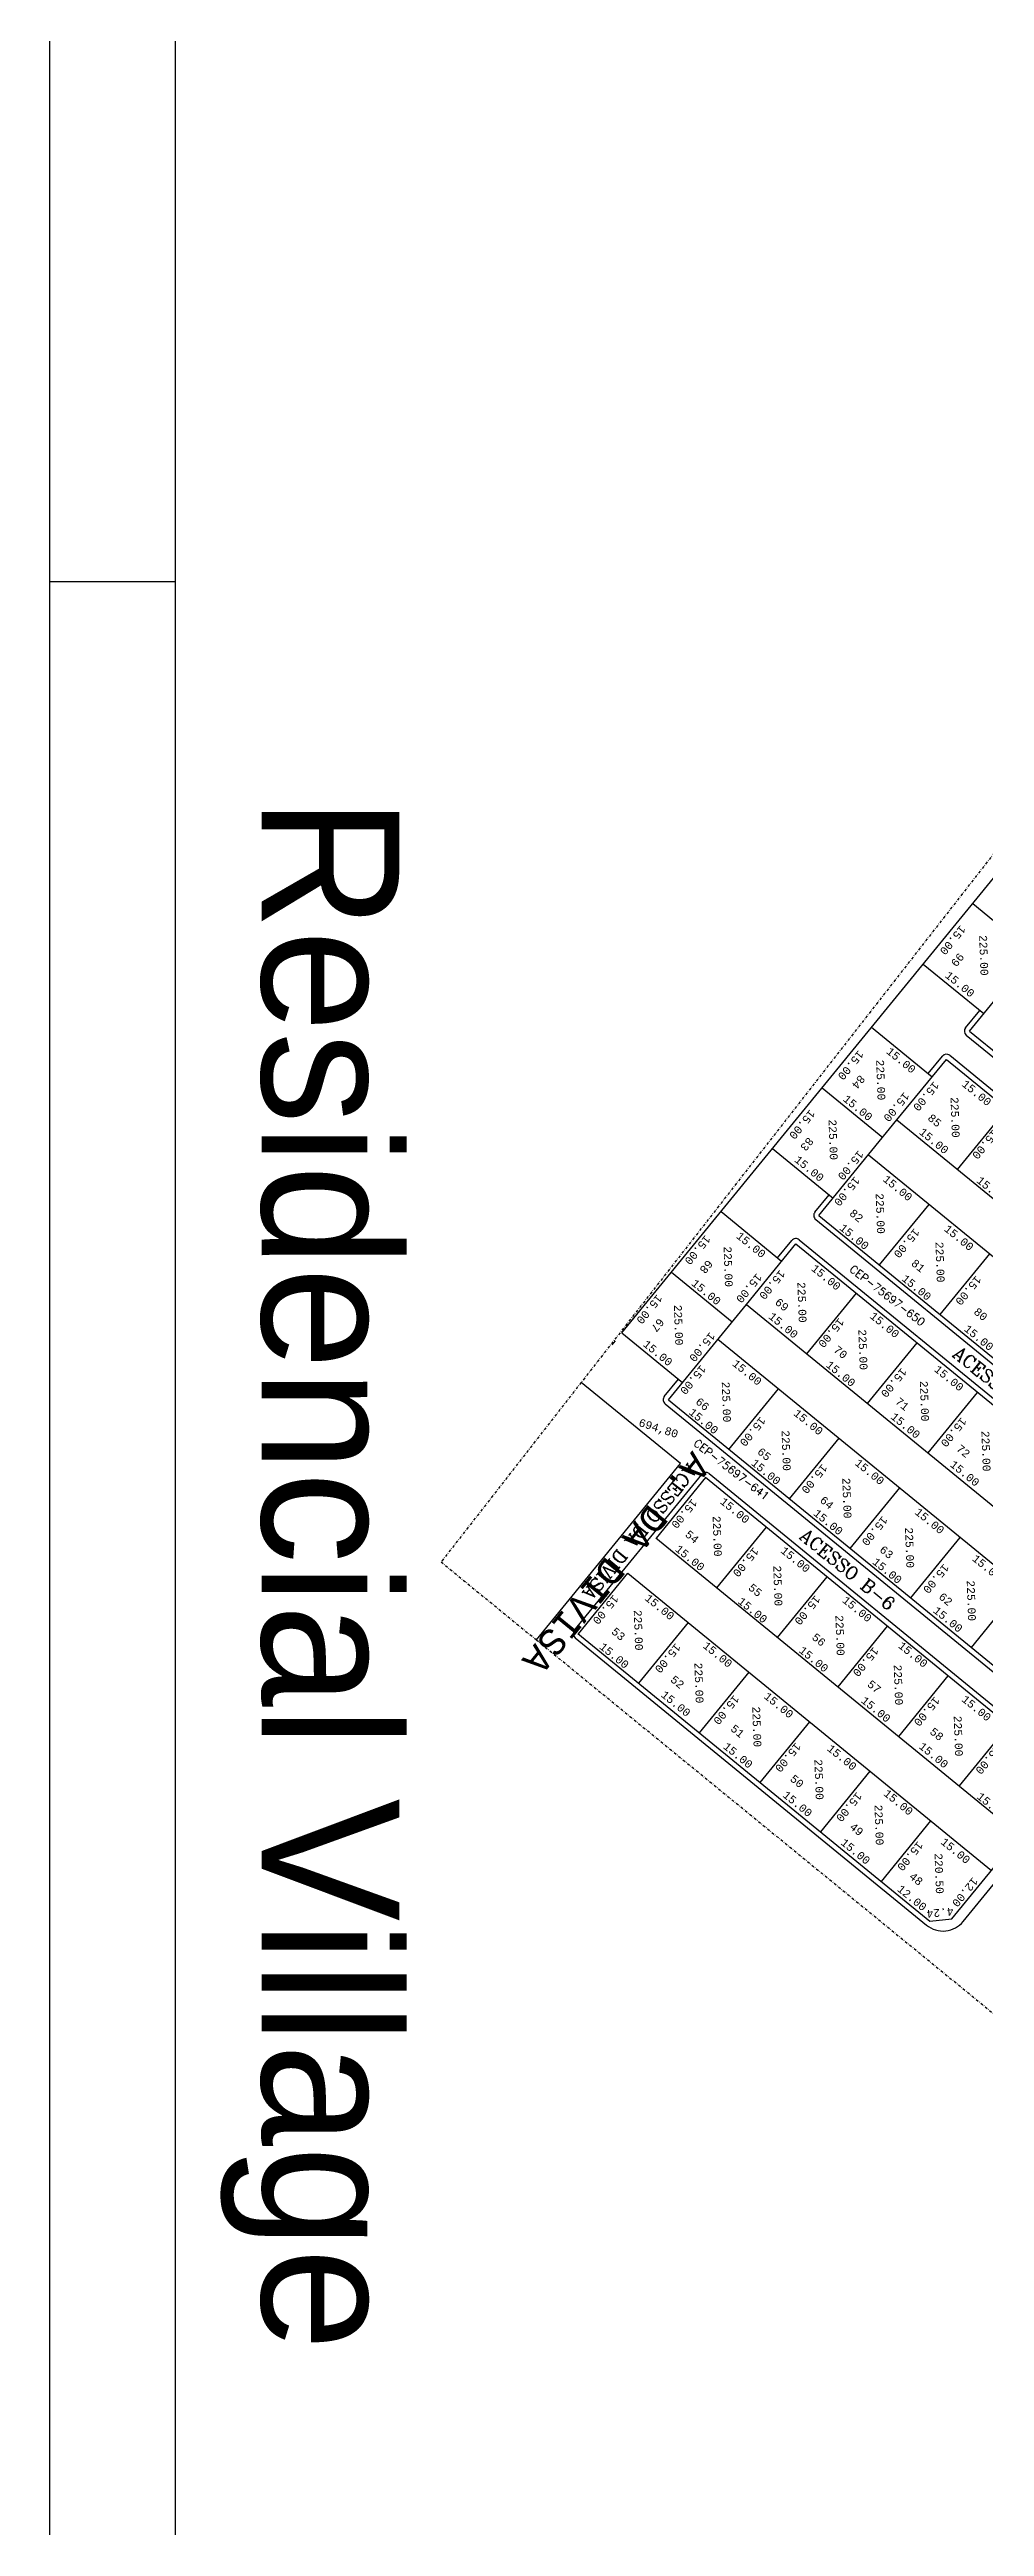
# Model space of a CAD drawing. Extents: x 8330 to 9134, y -11383 to -10245.
# Drawn here: x 8329.8 to 8509, y -10999.2 to -10524.6 of the extents above; entities that cross this region are included whole.
import ezdxf
from ezdxf.enums import TextEntityAlignment as Align

# ---------------------------------------------------------------- set-up
doc = ezdxf.new("R2010")
doc.units = 0
doc.header["$MEASUREMENT"] = 0
doc.linetypes.add('DASHDOT', pattern=[1, 0.5, -0.25, 0, -0.25])
doc.layers.get('0').update_dxf_attribs({"linetype": 'CONTINUOUS'})
for name, color, linetype in [('AREAS', 1, 'CONTINUOUS'), ('CEP', 6, 'CONTINUOUS'), ('LIMITES', 52, 'CONTINUOUS'), ('LOTES', 132, 'CONTINUOUS'), ('METRAGENS', 40, 'CONTINUOUS'), ('MOVEIS', 10, 'CONTINUOUS'), ('N_LOTE', 160, 'CONTINUOUS'), ('QUADRAS', 1, 'CONTINUOUS'), ('RUA', 160, 'CONTINUOUS'), ('SELO', 171, 'CONTINUOUS')]:
    doc.layers.add(name, color=color, linetype=linetype)
doc.styles.add('MONOTXT', font='MONOTXT', dxfattribs={"height": 0.2})
doc.styles.add('ROMANC', font='ROMANC', dxfattribs={"height": 0.2})
doc.styles.add('STYLE1', font='', dxfattribs={"height": 90})
doc.styles.get('STYLE1').set_extended_font_data('Futura XBlk BT')

msp = doc.modelspace()

# ---------------------------------------------------------------- linework, layer by layer
for p, q in [((8329.75741, -10245.26445), (8329.75741, -11383.29243)), ((8329.75741, -10626.52298), (8353.82184, -10626.52298))]:
    msp.add_line(p, q)
at = {"layer": 'LIMITES', "linetype": 'DASHDOT'}
for p, q in [((8738.2329, -10387.18531), (8431.6563, -10780.01317)), ((8431.65631, -10780.01318), (8404.81258, -10814.40902)), ((8404.81258, -10814.40902), (8423.06429, -10829.32276)), ((8423.06429, -10829.32276), (8971.48445, -11277.44517))]:
    msp.add_line(p, q, dxfattribs=at)
at = {"layer": 'LOTES', "linetype": 'Continuous'}
for p, q in [((8503.79664, -10739.21337), (8513.28778, -10727.59793)), ((8488.85123, -10757.50383), (8498.34239, -10745.88838)), ((8500.46666, -10766.99497), (8509.95781, -10755.37952)), ((8474.9309, -10774.53979), (8484.42204, -10762.92435)), ((8486.54632, -10784.03093), (8496.03747, -10772.41549)), ((8459.98549, -10792.83025), (8469.47665, -10781.2148)), ((8498.16176, -10793.52208), (8507.6529, -10781.90664)), ((8471.60092, -10802.32139), (8481.09207, -10790.70594)), ((8483.21635, -10811.81253), (8492.7075, -10800.19708)), ((8457.68058, -10819.35736), (8467.17173, -10807.74191)), ((8494.83178, -10821.30367), (8504.32293, -10809.68823)), ((8469.29602, -10828.84849), (8478.78717, -10817.23304)), ((8506.44721, -10830.79481), (8515.93836, -10819.17937)), ((8442.7352, -10837.64779), (8452.22633, -10826.03237)), ((8480.91145, -10838.33963), (8490.4026, -10826.72418)), ((8454.35064, -10847.13892), (8463.84177, -10835.5235)), ((8492.52689, -10847.83076), (8502.01804, -10836.21531)), ((8465.96607, -10856.63006), (8475.4572, -10845.01464)), ((8504.14232, -10857.3219), (8513.63347, -10845.70645)), ((8477.5815, -10866.1212), (8487.07263, -10854.50578)), ((8489.19693, -10875.61234), (8498.68806, -10863.99692))]:
    msp.add_line(p, q, dxfattribs=at)
at = {"layer": 'MOVEIS'}
msp.add_line((8353.82184, -10280.13104), (8353.82184, -11372.17809), dxfattribs=at)
at = {"layer": 'QUADRAS', "linetype": 'Continuous'}
for p, q in [((8439.4818, -10770.51044), (8638.81498, -10526.56304)), ((8506.70444, -10688.24219), (8518.31983, -10697.7333)), ((8506.10156, -10712.68623), (8521.04695, -10694.39579)), ((8497.2133, -10699.85761), (8508.82868, -10709.34873)), ((8505.32719, -10712.05349), (8508.05432, -10708.71598)), ((8487.32985, -10711.95317), (8498.94524, -10721.44429)), ((8505.46881, -10713.4606), (8584.45373, -10778.00037)), ((8506.10155, -10712.68624), (8585.08647, -10777.22601)), ((8492.1812, -10729.72222), (8501.67234, -10718.10678)), ((8498.17086, -10720.81153), (8500.89798, -10717.47402)), ((8501.67234, -10718.10678), (8580.65726, -10782.64655)), ((8502.30509, -10717.3324), (8581.29002, -10781.87218)), ((8477.83869, -10723.56862), (8489.45408, -10733.05973)), ((8477.23581, -10748.01266), (8492.1812, -10729.72222)), ((8492.1812, -10729.72222), (8573.4892, -10796.16022)), ((8468.34755, -10735.18404), (8479.96293, -10744.67516)), ((8486.72695, -10736.39723), (8568.03495, -10802.83523)), ((8476.46144, -10747.37992), (8479.18857, -10744.04241)), ((8458.46409, -10747.27958), (8470.0795, -10756.77071)), ((8476.60306, -10748.78703), (8555.58798, -10813.32681)), ((8477.2358, -10748.01267), (8556.22072, -10812.55244)), ((8463.31546, -10765.04864), (8472.8066, -10753.4332)), ((8469.30512, -10756.13795), (8472.03224, -10752.80045)), ((8472.8066, -10753.4332), (8551.79152, -10817.97297)), ((8473.43935, -10752.65883), (8552.42428, -10817.1986)), ((8448.97294, -10758.89502), (8460.58834, -10768.38615)), ((8448.37007, -10783.33908), (8463.31546, -10765.04864)), ((8463.31546, -10765.04864), (8544.62346, -10831.48664)), ((8437.58355, -10772.83355), (8438.2163, -10772.05918)), ((8439.48179, -10770.51045), (8439.4818, -10770.51044)), ((8439.48179, -10770.51045), (8451.09719, -10780.00158)), ((8457.86121, -10771.72365), (8539.16921, -10838.16165)), ((8450.66453, -10795.54508), (8431.65631, -10780.01318)), ((8447.5957, -10782.70634), (8450.32283, -10779.36884)), ((8447.73732, -10784.11345), (8526.72224, -10848.65322)), ((8448.37006, -10783.33909), (8527.35498, -10847.87886)), ((8423.06429, -10829.32276), (8450.66453, -10795.54508)), ((8430.34539, -10827.52392), (8454.78193, -10797.61802)), ((8446.06515, -10809.86621), (8455.55629, -10798.25078)), ((8455.47523, -10798.18454), (8522.92578, -10853.2994)), ((8456.18903, -10797.4764), (8523.55853, -10852.52503)), ((8445.98408, -10809.79997), (8515.75772, -10866.81307)), ((8431.11976, -10828.15666), (8440.6109, -10816.54122)), ((8440.6109, -10816.54122), (8510.30348, -10873.48807)), ((8430.48701, -10828.93102), (8497.85651, -10883.97964)), ((8431.03868, -10828.09041), (8498.48921, -10883.20526)), ((8431.03868, -10828.09041), (8498.48921, -10883.20526)), ((8502.7106, -10882.78038), (8523.35069, -10857.52065)), ((8504.89203, -10883.27155), (8524.26663, -10859.56055)), ((8498.48928, -10883.20525), (8502.7106, -10882.78038))]:
    msp.add_line(p, q, dxfattribs=at)
for centre, radius, start, end in [((8506.10155, -10712.68624), 1, 140.7473278, 230.7471722), ((8501.67235, -10718.10677), 1, 50.7473694, 140.7471694), ((8477.2358, -10748.01267), 1, 140.7472139, 230.7473444), ((8472.8066, -10753.43319), 1, 50.7471389, 140.7471722), ((8448.37006, -10783.33909), 1, 140.7470722, 230.7472083), ((8455.55629, -10798.25076), 1, 50.7472083, 140.7472), ((8431.11976, -10828.15666), 1, 140.7473889, 230.7471194), ((8501.02022, -10880.10783), 5, 230.7471806, 320.7472333)]:
    msp.add_arc(centre, radius, start, end, dxfattribs=at)

# ---------------------------------------------------------------- texts
at = {"layer": 'AREAS', "linetype": 'Continuous', "style": 'MONOTXT'}
for s, rotation, p in [('225.00', 271.9987528, (8507.9339, -10694.31113)), ('225.00', 271.9987528, (8488.19745, -10718.18812)), ('225.00', 271.9987528, (8479.06815, -10729.63756)), ('225.00', 271.9987528, (8502.45037, -10725.35567)), ('225.00', 271.9987528, (8488.10432, -10743.78652)), ('225.00', 271.9987528, (8499.56256, -10753.09504)), ('225.00', 271.9987528, (8458.95471, -10753.96037)), ('225.00', 271.9987528, (8473.09802, -10760.79938)), ('225.00', 271.9987528, (8449.4344, -10765.15792)), ('225.00', 271.9987528, (8484.7816, -10769.8648)), ('225.00', 271.9987528, (8458.60583, -10779.88731)), ('225.00', 271.9987528, (8496.57569, -10779.72539)), ('694,80', 342.4361656, (8442.54025, -10788.32199)), ('225.00', 271.9987528, (8470.06407, -10789.19583)), ('225.00', 271.9987528, (8508.37139, -10789.31631)), ('225.00', 271.9987528, (8481.70861, -10798.31818)), ('225.00', 271.9987528, (8456.85521, -10805.6085)), ('225.00', 271.9987528, (8493.7258, -10807.81286)), ('225.00', 271.9987528, (8468.46998, -10815.11343)), ('225.00', 271.9987528, (8505.55666, -10817.95915)), ('225.00', 271.9987528, (8441.73832, -10823.61696)), ('225.00', 271.9987528, (8480.38448, -10824.61835)), ('225.00', 271.9987528, (8453.35245, -10833.72242)), ('225.00', 271.9987528, (8491.56574, -10834.10051)), ('225.00', 271.9987528, (8464.44439, -10842.1211)), ('225.00', 271.9987528, (8503.0618, -10843.89993)), ('225.00', 271.9987528, (8476.35889, -10852.22656)), ('225.00', 271.9987528, (8487.8729, -10860.93126)), ('220.50', 271.9987528, (8499.38692, -10870.23629))]:
    msp.add_text(s, height=1.5, rotation=rotation, dxfattribs=at).set_placement(p)
at = {"layer": 'CEP', "linetype": 'Continuous', "style": 'ROMANC'}
for s, p in [('CEP-75697-650', (8482.94846, -10758.58269)), ('CEP-75697-641', (8453.06634, -10791.92671))]:
    msp.add_text(s, height=1.5, rotation=322.3256083, dxfattribs=at).set_placement(p)
at = {"layer": 'METRAGENS', "linetype": 'Continuous', "style": 'MONOTXT'}
for s, rotation, p in [('15.00', 230.7472389, (8504.37417, -10692.29384)), ('15.00 ', 320.7472222, (8501.25812, -10702.23758)), ('15.00', 230.7472389, (8484.82414, -10716.26377)), ('15.00 ', 320.7472222, (8489.99893, -10716.80605)), ('15.00 ', 320.7472222, (8481.708, -10725.92839)), ('15.00', 230.7472389, (8493.58092, -10724.26917)), ('15.00', 230.7472389, (8499.26348, -10722.22128)), ('15.00 ', 320.7472222, (8504.47893, -10723.06586)), ('15.00', 230.7472389, (8475.50842, -10727.62027)), ('15.00 ', 320.7472222, (8496.29414, -10732.26184)), ('15.00', 230.7472389, (8510.58436, -10731.44457)), ('15.00 ', 320.7472222, (8472.39237, -10737.56401)), ('15.00', 230.7472389, (8484.82426, -10735.43935)), ('15.00', 230.7472389, (8484.09776, -10740.43512)), ('15.00 ', 320.7472222, (8489.34684, -10741.28742)), ('15.00 ', 320.7472222, (8507.29797, -10741.53359)), ('15.00', 230.7472389, (8455.4719, -10751.66739)), ('15.00 ', 320.7472222, (8461.23116, -10752.17675)), ('15.00 ', 320.7472222, (8481.01881, -10750.6124)), ('15.00', 230.7472389, (8495.53625, -10750.36171)), ('15.00 ', 320.7472222, (8501.08634, -10750.81294)), ('15.00 ', 320.7472222, (8475.61319, -10758.39228)), ('15.00 ', 320.7472222, (8452.64794, -10761.22607)), ('15.00', 230.7472389, (8465.32466, -10758.98279)), ('15.00', 230.7472389, (8469.76499, -10758.32207)), ('15.00 ', 320.7472222, (8492.95899, -10760.33846)), ('15.00', 230.7472389, (8507.36174, -10759.4218)), ('15.00', 230.7472389, (8446.22935, -10763.0201)), ('15.00 ', 320.7472222, (8467.4284, -10767.58826)), ('15.00', 230.7472389, (8481.08587, -10767.54536)), ('15.00 ', 320.7472222, (8486.84383, -10767.51673)), ('15.00 ', 320.7472222, (8443.36885, -10772.89821)), ('15.00', 230.7472389, (8456.34878, -10770.26248)), ('15.00 ', 320.7472222, (8504.89917, -10769.96424)), ('15.00', 230.7472389, (8454.59927, -10776.53591)), ('15.00 ', 320.7472222, (8460.4811, -10776.61384)), ('15.00 ', 320.7472222, (8478.43223, -10776.86001)), ('15.00', 230.7472389, (8493.08332, -10777.09244)), ('15.00 ', 320.7472222, (8499.171, -10777.71539)), ('15.00 ', 320.7472222, (8452.15307, -10785.93882)), ('15.00', 230.7472389, (8466.03776, -10786.4625)), ('15.00 ', 320.7472222, (8472.2206, -10786.13936)), ('15.00 ', 320.7472222, (8490.84388, -10786.78941)), ('15.00', 230.7472389, (8504.55053, -10786.58922)), ('15.00 ', 320.7472222, (8464.09325, -10795.66488)), ('15.00', 230.7472389, (8477.86325, -10795.52259)), ('15.00 ', 320.7472222, (8483.96011, -10795.66488)), ('15.00 ', 320.7472222, (8502.20358, -10795.94977)), ('15.00', 230.7472389, (8452.91974, -10802.19167)), ('15.00 ', 320.7472222, (8458.13693, -10803.04999)), ('15.00 ', 320.7472222, (8476.03343, -10805.29066)), ('15.00', 230.7472389, (8489.41643, -10805.51354)), ('15.00 ', 320.7472222, (8495.46544, -10805.07778)), ('15.00 ', 320.7472222, (8449.52646, -10812.15428)), ('15.00', 230.7472389, (8464.70713, -10811.48163)), ('15.00 ', 320.7472222, (8469.75106, -10812.45444)), ('15.00 ', 320.7472222, (8487.3381, -10814.6033)), ('15.00', 230.7472389, (8501.17448, -10814.64676)), ('15.00 ', 320.7472222, (8506.46047, -10813.98462)), ('15.00', 230.7472389, (8437.84793, -10820.5748)), ('15.00 ', 320.7472222, (8443.71939, -10821.55936)), ('15.00 ', 320.7472222, (8461.54107, -10822.15969)), ('15.00', 230.7472389, (8476.52151, -10820.68661)), ('15.00 ', 320.7472222, (8481.56544, -10821.95958)), ('15.00 ', 320.7472222, (8498.97726, -10823.92828)), ('15.00 ', 320.7472222, (8435.0088, -10830.8644)), ('15.00', 230.7472389, (8449.76242, -10829.87984)), ('15.00 ', 320.7472222, (8454.83291, -10830.66428)), ('15.00 ', 320.7472222, (8473.25533, -10831.56477)), ('15.00', 230.7472389, (8487.69908, -10830.57722)), ('15.00 ', 320.7472222, (8492.27847, -10830.66429)), ('15.00 ', 320.7472222, (8446.82316, -10840.06937)), ('15.00', 230.7472389, (8460.97607, -10839.7852)), ('15.00 ', 320.7472222, (8466.54716, -10840.36953)), ('15.00 ', 320.7472222, (8485.16982, -10841.16997)), ('15.00', 230.7472389, (8499.41333, -10840.08236)), ('15.00 ', 320.7472222, (8504.43894, -10840.94272)), ('15.00 ', 320.7472222, (8458.73766, -10849.97473)), ('15.00', 230.7472389, (8472.79044, -10848.89012)), ('15.00 ', 320.7472222, (8478.6619, -10850.37494)), ('15.00 ', 320.7472222, (8496.22895, -10849.94759)), ('15.00', 230.7472389, (8511.2277, -10849.28734)), ('15.00 ', 320.7472222, (8470.15155, -10859.27976)), ('15.00', 230.7472389, (8484.49518, -10858.39227)), ('15.00 ', 320.7472222, (8489.47506, -10858.9796)), ('15.00 ', 320.7472222, (8507.34247, -10859.55278)), ('15.00 ', 320.7472222, (8500.43406, -10868.25749)), ('15.00 ', 320.7472222, (8481.26507, -10868.38468)), ('15.00', 230.7472389, (8496.20943, -10867.79735)), ('12.00 ', 320.7472222, (8492.07823, -10877.28951)), ('12.00', 230.7472389, (8506.72222, -10874.70109))]:
    msp.add_text(s, height=1.5, rotation=rotation, dxfattribs=at).set_placement(p)
msp.add_text('4.24', height=1.5, rotation=185.7473861, dxfattribs=at).set_placement((8500.38127, -10880.84689), align=Align.CENTER)
at = {"layer": 'N_LOTE', "linetype": 'Continuous', "style": 'MONOTXT'}
for s, rotation, p in [('99', 230.7472222, (8504.04224, -10697.55945)), ('84', 230.7472222, (8485.05106, -10720.97102)), ('85', 320.7472222, (8497.93726, -10729.57655)), ('83', 230.7472222, (8475.17649, -10732.88588)), ('82', 320.7472222, (8482.9391, -10747.82121)), ('68', 230.7472222, (8455.88139, -10756.37822)), ('81', 320.7472222, (8494.76997, -10757.409)), ('69', 320.7472222, (8468.65799, -10764.87425)), ('80', 320.7472222, (8506.76099, -10766.70176)), ('67', 230.7472222, (8446.55487, -10767.563)), ('70', 320.7472222, (8479.89702, -10773.9765)), ('66', 320.7472222, (8453.44061, -10783.922)), ('71', 320.7472222, (8491.7078, -10783.89646)), ('65', 320.7472222, (8465.27148, -10793.50979)), ('72', 320.7472222, (8503.42201, -10792.92389)), ('64', 320.7472222, (8477.2625, -10802.80255)), ('54', 320.7472222, (8451.42877, -10809.35277)), ('63', 320.7472222, (8488.70458, -10812.28318)), ('55', 320.7472222, (8463.54351, -10819.55829)), ('62', 320.7472222, (8500.04204, -10821.30125)), ('53    ', 320.7472222, (8437.31159, -10827.96283)), ('56', 320.7472222, (8475.73083, -10829.05755)), ('52', 320.7472222, (8448.62535, -10837.16781)), ('57', 320.7472222, (8486.34373, -10838.06242)), ('51', 320.7472222, (8460.13936, -10846.57291)), ('58', 320.7472222, (8498.32881, -10847.15633)), ('50', 320.7472222, (8471.55324, -10856.17808)), ('49', 320.7472222, (8482.96713, -10865.38305)), ('48', 320.7472222, (8494.38102, -10874.88819))]:
    msp.add_text(s, height=1.5, rotation=rotation, dxfattribs=at).set_placement(p)
at = {"layer": 'RUA', "linetype": 'Continuous'}
for s, height, rotation, style, p in [('ACESSO B-7', 2.5, 320.7472222, 'ROMANC', (8502.68897, -10774.85139)), ('A. DA DIVISA', 4.99999, 230.7472389, 'MONOTXT', (8452.96056, -10793.00823)), ('ACESSO DA DIVISA', 2.5, 230.7472389, 'ROMANC', (8452.18346, -10795.33751)), ('ACESSO B-6', 2.5, 320.7472222, 'ROMANC', (8473.33178, -10809.79054))]:
    msp.add_text(s, height=height, rotation=rotation, dxfattribs=dict(at, style=style)).set_placement(p)
at = {"layer": 'SELO', "color": 0, "linetype": 'Continuous', "style": 'STYLE1'}
msp.add_text('Residencial Village', height=26.3427116, rotation=270, dxfattribs=at).set_placement((8380.34866, -10816.66003), align=Align.MIDDLE)

doc.saveas('drawing.dxf')
